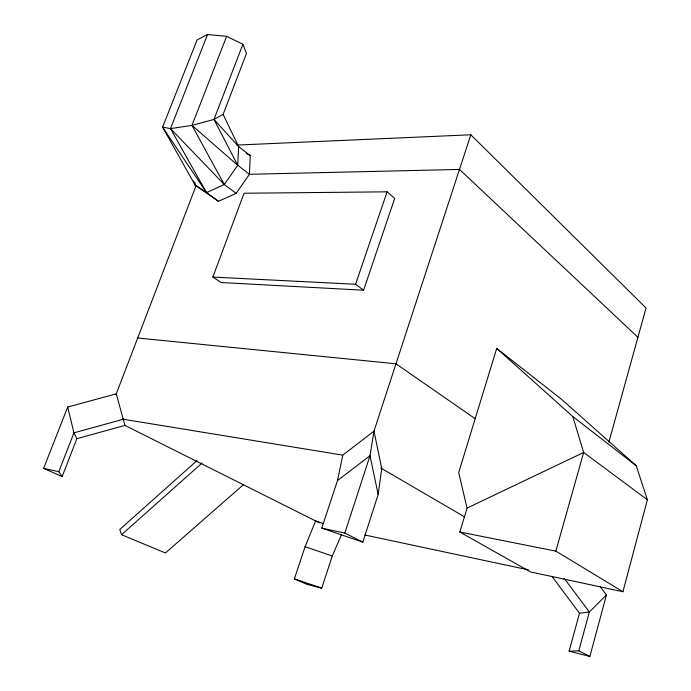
<?xml version="1.0" encoding="UTF-8"?>
<svg xmlns="http://www.w3.org/2000/svg" width="691" height="691" viewBox="0 0 691 691"><rect width="100%" height="100%" fill="white"/><g stroke="black" fill="none" stroke-linecap="round" stroke-linejoin="round"><path stroke-width="1.04" d="M242.912 44.267L213.968 119.439L238.628 146.535L250.254 155.656L249.451 174.287L236.158 193.359L218.46 201.306L195.043 185.007L162.584 127.144L197.099 39.923L207.533 34.55L226.657 36.312L242.912 44.267L246.445 53.509L223.098 114.412L213.968 119.439L191.977 125.391L170.496 128.595L162.584 127.144L206.523 192.642L218.46 201.306M193.584 180.947L195.043 185.007L206.523 192.642L224.29 184.532L237.713 165.27L238.628 146.535L223.098 114.412M195.043 185.007L195.182 182.951M378.15 494.488L381.743 468.558L373.986 431.149L342.796 455.144L337.51 480.539L321.764 528.123L362.827 542.133L378.15 494.488L370.013 455.723L373.986 431.149M622.937 591.721L647.381 499.8L636.23 465.734L561.697 399.441L496.725 348.411L458.677 472.601L467.064 508.084L459.817 532.018L530.507 571.932L622.937 591.721L555.849 551.124L459.817 532.018M551.945 576.32L579.499 613.263L569.125 651.164L589.881 656.45L606.43 594.96L599.952 586.331M569.125 651.164L578.79 650.87L589.345 612.01L606.43 594.96M608.875 442.128L646.05 307.996L470.804 134.78L237.056 145.067M555.849 551.124L583.653 452.458L572.77 416.518L496.725 348.411M323.535 523.648L315.606 520.936L305.077 546.719L294.375 578.842L306.821 584.327L321.764 588.127L332.276 555.979L341.639 534.35M373.632 432.221L470.804 134.78M362.827 542.133L344.809 533.063L370.013 455.723L337.51 480.539M363.587 290.22L394.716 198.343L387.09 191.83L244.061 193.238L212.854 277.074L221.103 282.515L363.587 290.22L355.571 284.269L212.854 277.074M355.571 284.269L387.09 191.83M115.933 394.76L196.158 185.464M236.158 193.359L224.29 184.532L191.977 125.391L226.657 36.312M62.155 476.574L58.839 471.677L73.946 432.842L67.701 407.034L116.278 393.844L124.959 425.397L76.848 438.69L62.155 476.574L43.619 468.412L67.701 407.034M206.523 192.642L170.496 128.595L207.533 34.55M196.944 460.638L119.785 529.479L121.53 534.722L165.443 552.981L243.301 484.814M121.53 534.722L202.1 462.987M467.064 508.084L583.653 452.458L647.381 499.8M123.318 419.247L73.946 432.842L76.848 438.69M579.499 613.263L589.345 612.01L564.253 578.419M137.682 338.011L395.986 363.794L475.183 418.711M122.428 419.1L342.624 455.119M364.917 535.015L528.503 569.876M43.619 468.412L58.839 471.677M321.764 528.123L344.809 533.063M294.375 578.842L321.764 588.127M305.077 546.719L332.276 555.979M124.864 425.354L319.311 522.802M578.79 650.87L589.881 656.45M380.801 468.014L464.689 516.937M246.592 153.471L250.254 155.656M191.977 125.391L237.713 165.27L249.451 174.287L459.48 169.433L637.923 337.32M572.77 416.518L636.23 465.734M170.496 128.595L224.29 184.532M213.968 119.439L237.713 165.27"/></g></svg>
